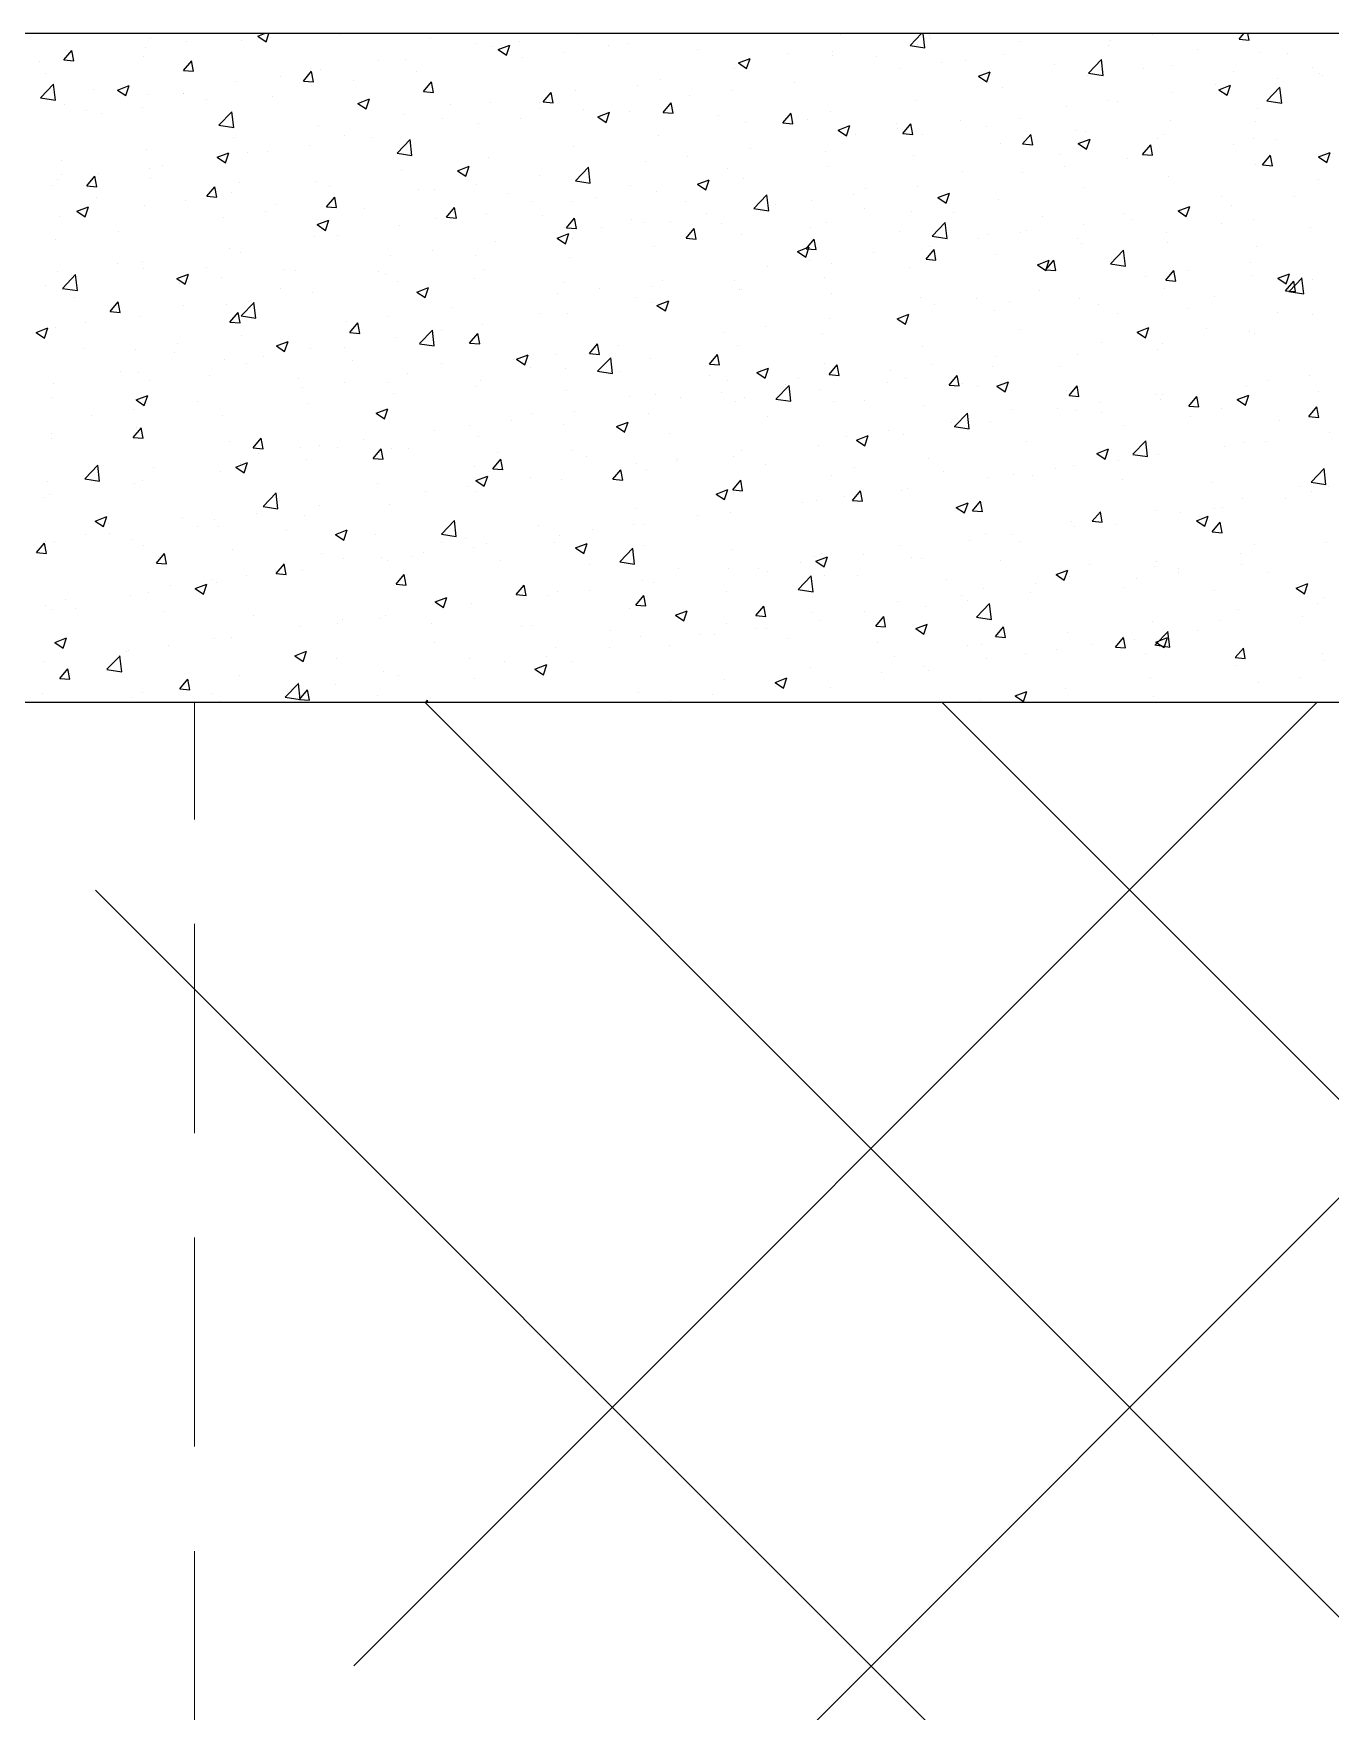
# Model space of a CAD drawing. Header units: millimetres. Extents: x 331487 to 517269, y 198509 to 399936.
# Drawn here: x 403104 to 403880, y 398933 to 399936 of the extents above; entities that cross this region are included whole.
import ezdxf

# ---------------------------------------------------------------- set-up
doc = ezdxf.new("R2010")
doc.units = ezdxf.units.MM
doc.header["$MEASUREMENT"] = 0
doc.linetypes.add('DASHED', pattern=[0.75, 0.5, -0.25])
doc.linetypes.add('DASHED2', pattern=[0.375, 0.25, -0.125])
doc.layers.add('9th_Sunk', color=251, linetype='DASHED', lineweight=5)
doc.layers.add('BEAM', color=1, linetype='Continuous', lineweight=5)
doc.layers.add('COLUMN', color=6, linetype='Continuous')

msp = doc.modelspace()

# ---------------------------------------------------------------- linework, layer by layer
at = {"layer": '9th_Sunk', "linetype": 'Continuous'}
for p, q in [((402831.6, 398186.9), (404181.2, 399536.5)), ((403295.6, 398960.3), (403871.8, 399536.5)), ((405151.8, 397722.9), (403338.2, 399536.5)), ((404687.8, 398496.3), (403647.6, 399536.5)), ((405615.8, 396949.5), (403141, 399424.3))]:
    msp.add_line(p, q, dxfattribs=at)
at = {"layer": 'BEAM', "linetype": 'DASHED2', "ltscale": 500}
msp.add_line((403200.1, 395154), (403200.1, 399536.5), dxfattribs=at)
at = {"layer": 'COLUMN'}
for p, q in [((420345.7, 399936.5), (392220.1, 399936.5)), ((420350.1, 399536.5), (392620.1, 399536.5))]:
    msp.add_line(p, q, dxfattribs=at)
at = {"layer": 'COLUMN', "color": 2, "linetype": 'Continuous'}
for p, q in [((403173.8, 399933.6), (403173.8, 399933.6)), ((403195.6, 399931.6), (403195.6, 399931.6)), ((403228, 399932.5), (403228, 399932.5)), ((403238.1, 399935), (403242.1, 399936.5)), ((403238.1, 399935), (403243.1, 399931.6)), ((403243.1, 399931.6), (403244.7, 399936.5)), ((403287.7, 399936.1), (403287.7, 399936.1)), ((403341.1, 399933.8), (403341.1, 399933.8)), ((403394.5, 399931.6), (403394.5, 399931.6)), ((403429.6, 399935.8), (403429.6, 399935.8)), ((403586.9, 399936), (403586.9, 399936)), ((403628.4, 399929.3), (403635.2, 399936.5)), ((403637.2, 399927.9), (403636.2, 399936.5)), ((403640, 399935.6), (403640, 399935.6)), ((403640.3, 399933.7), (403640.3, 399933.7)), ((403693.7, 399931.5), (403693.7, 399931.5)), ((403748.3, 399932.4), (403748.3, 399932.4)), ((403773.3, 399935.7), (403773.3, 399935.7)), ((403825.3, 399933.1), (403828.1, 399936.5)), ((403825.3, 399933.1), (403831.3, 399932.6)), ((403831.3, 399932.6), (403830.5, 399936.5)), ((403121.9, 399920.7), (403126.7, 399926.4)), ((403123.3, 399927.2), (403123.3, 399927.2)), ((403127.9, 399920.1), (403126.7, 399926.4)), ((403169.7, 399922.5), (403169.7, 399922.5)), ((403170.6, 399928.3), (403170.6, 399928.3)), ((403326.4, 399921.2), (403326.4, 399921.2)), ((403368.6, 399930.5), (403368.6, 399930.5)), ((403378.3, 399928.7), (403378.3, 399928.7)), ((403381.9, 399927), (403388.9, 399929.6)), ((403381.9, 399927), (403386.8, 399923.6)), ((403386.8, 399923.6), (403388.9, 399929.6)), ((403396.4, 399922), (403396.4, 399922)), ((403421.4, 399925.3), (403421.4, 399925.3)), ((403447.9, 399929.3), (403447.9, 399929.3)), ((403459.3, 399930.3), (403459.3, 399930.3)), ((403501.3, 399927.1), (403501.3, 399927.1)), ((403525.6, 399919), (403532.6, 399921.6)), ((403530.5, 399915.6), (403532.6, 399921.6)), ((403554.7, 399924.8), (403554.7, 399924.8)), ((403581.7, 399925.6), (403581.7, 399925.6)), ((403582.2, 399923.4), (403582.2, 399923.4)), ((403608, 399922.5), (403608, 399922.5)), ((403628.3, 399929.3), (403637.2, 399927.9)), ((403632.7, 399929.8), (403632.7, 399929.8)), ((403685.1, 399924), (403685.1, 399924)), ((403735.1, 399912.8), (403742.9, 399920.9)), ((403743.9, 399911.4), (403742.8, 399920.9)), ((403747.1, 399929.2), (403747.1, 399929.2)), ((403800.5, 399927), (403800.5, 399927)), ((403837.2, 399925), (403837.2, 399925)), ((403853.9, 399924.7), (403853.9, 399924.7)), ((403107.4, 399919.9), (403107.4, 399919.9)), ((403111.3, 399912.4), (403111.3, 399912.4)), ((403121.9, 399920.7), (403127.9, 399920.1)), ((403193.6, 399914.4), (403198.5, 399920.1)), ((403193.6, 399914.4), (403199.6, 399913.9)), ((403199.6, 399913.9), (403198.4, 399920.1)), ((403265.4, 399908.1), (403270.2, 399913.9)), ((403271.3, 399907.6), (403270.2, 399913.8)), ((403275.8, 399914.8), (403275.8, 399914.8)), ((403310.2, 399920.5), (403310.2, 399920.5)), ((403333.2, 399913.7), (403333.2, 399913.7)), ((403523.4, 399915.6), (403523.4, 399915.6)), ((403525.6, 399919), (403530.5, 399915.6)), ((403530.9, 399916.4), (403530.9, 399916.4)), ((403622.2, 399915.8), (403622.2, 399915.8)), ((403647.2, 399919.1), (403647.2, 399919.1)), ((403661.4, 399920.3), (403661.4, 399920.3)), ((403669.3, 399910.9), (403676.3, 399913.6)), ((403669.3, 399910.9), (403674.3, 399907.6)), ((403674.3, 399907.6), (403676.3, 399913.6)), ((403714.8, 399918), (403714.8, 399918)), ((403734.8, 399911.1), (403734.8, 399911.1)), ((403735.1, 399912.8), (403743.9, 399911.4)), ((403768.2, 399915.8), (403768.2, 399915.8)), ((403785.3, 399917.5), (403785.3, 399917.5)), ((403821.6, 399913.5), (403821.6, 399913.5)), ((403869.2, 399916), (403869.2, 399916)), ((403873.1, 399912.8), (403873.1, 399912.8)), ((403874.9, 399911.3), (403874.9, 399911.3)), ((403108, 399898.1), (403115.8, 399906.3)), ((403116.9, 399896.7), (403115.8, 399906.2)), ((403140, 399903.2), (403140, 399903.2)), ((403154.1, 399902.7), (403161.1, 399905.4)), ((403154.1, 399902.7), (403159.1, 399899.4)), ((403159.1, 399899.4), (403161.1, 399905.4)), ((403193.4, 399900.9), (403193.4, 399900.9)), ((403224.5, 399907.8), (403224.5, 399907.8)), ((403251.9, 399910.5), (403251.9, 399910.5)), ((403265.4, 399908.1), (403271.3, 399907.6)), ((403270.3, 399905.4), (403270.3, 399905.4)), ((403295.4, 399908.7), (403295.4, 399908.7)), ((403337.1, 399901.8), (403341.9, 399907.6)), ((403337.1, 399901.8), (403343.1, 399901.3)), ((403343.1, 399901.3), (403341.9, 399907.6)), ((403408.8, 399895.6), (403413.6, 399901.3)), ((403414.8, 399895), (403413.6, 399901.3)), ((403428.4, 399902.5), (403428.4, 399902.5)), ((403465.1, 399905.5), (403465.1, 399905.5)), ((403478.9, 399908.9), (403478.9, 399908.9)), ((403521.2, 399902.5), (403521.2, 399902.5)), ((403559, 399907.4), (403559, 399907.4)), ((403683.4, 399904), (403683.4, 399904)), ((403784.9, 399901.2), (403784.9, 399901.2)), ((403810.9, 399905.9), (403810.9, 399905.9)), ((403813, 399902.9), (403820, 399905.6)), ((403813, 399902.9), (403818, 399899.6)), ((403818, 399899.6), (403820, 399905.6)), ((403841.8, 399896.2), (403849.6, 399904.4)), ((403848, 399909.5), (403848, 399909.5)), ((403850.7, 399894.8), (403849.6, 399904.3)), ((403108, 399898.1), (403116.9, 399896.7)), ((403122.1, 399893.9), (403122.1, 399893.9)), ((403169.3, 399892.1), (403169.3, 399892.1)), ((403172.6, 399900.3), (403172.6, 399900.3)), ((403193.6, 399900.5), (403193.6, 399900.5)), ((403207.2, 399897.1), (403207.2, 399897.1)), ((403246.8, 399898.7), (403246.8, 399898.7)), ((403297.8, 399894.7), (403304.8, 399897.4)), ((403297.8, 399894.7), (403302.8, 399891.4)), ((403300.1, 399896.4), (403300.1, 399896.4)), ((403302.8, 399891.4), (403304.8, 399897.4)), ((403353.5, 399894.2), (403353.5, 399894.2)), ((403377.1, 399895.5), (403377.1, 399895.5)), ((403406.8, 399895.5), (403406.8, 399895.5)), ((403406.9, 399891.9), (403406.9, 399891.9)), ((403408.8, 399895.6), (403414.8, 399895)), ((403433, 399890.8), (403433, 399890.8)), ((403480.5, 399889.3), (403485.4, 399895)), ((403486.5, 399888.8), (403485.4, 399895)), ((403496.1, 399899.2), (403496.1, 399899.2)), ((403631.5, 399896.5), (403631.5, 399896.5)), ((403722, 399892.9), (403722, 399892.9)), ((403747, 399896.2), (403747, 399896.2)), ((403752.5, 399895.9), (403752.5, 399895.9)), ((403836, 399891.7), (403836, 399891.7)), ((403841.8, 399896.2), (403850.7, 399894.8)), ((403135.3, 399890.5), (403135.3, 399890.5)), ((403144.3, 399888.8), (403144.3, 399888.8)), ((403214.7, 399881.6), (403222.5, 399889.7)), ((403214.7, 399881.6), (403223.6, 399880.2)), ((403223.6, 399880.2), (403222.5, 399889.7)), ((403274.6, 399881.6), (403274.6, 399881.6)), ((403325.1, 399888), (403325.1, 399888)), ((403348.4, 399885.5), (403348.4, 399885.5)), ((403370.1, 399882.6), (403370.1, 399882.6)), ((403395.1, 399885.9), (403395.1, 399885.9)), ((403441.6, 399886.7), (403448.6, 399889.4)), ((403441.6, 399886.7), (403446.5, 399883.3)), ((403446.5, 399883.3), (403448.5, 399889.4)), ((403460.3, 399889.7), (403460.3, 399889.7)), ((403480.5, 399889.3), (403486.5, 399888.8)), ((403513.7, 399887.4), (403513.7, 399887.4)), ((403529.7, 399883.1), (403529.7, 399883.1)), ((403552.3, 399883), (403557.1, 399888.8)), ((403552.3, 399883), (403558.2, 399882.5)), ((403558.2, 399882.5), (403557.1, 399888.7)), ((403567.1, 399885.1), (403567.1, 399885.1)), ((403581, 399890.1), (403581, 399890.1)), ((403585.3, 399878.7), (403592.3, 399881.4)), ((403590.2, 399875.3), (403592.3, 399881.4)), ((403620.4, 399882.9), (403620.4, 399882.9)), ((403624, 399876.7), (403628.8, 399882.5)), ((403630, 399876.2), (403628.8, 399882.5)), ((403658.8, 399884.6), (403658.8, 399884.6)), ((403694.2, 399885.9), (403694.2, 399885.9)), ((403784.1, 399884.2), (403784.1, 399884.2)), ((403834.8, 399884), (403834.8, 399884)), ((403223.3, 399874.5), (403223.3, 399874.5)), ((403290.1, 399875.5), (403290.1, 399875.5)), ((403306.9, 399874.3), (403306.9, 399874.3)), ((403321.4, 399865), (403329.2, 399873.2)), ((403330.3, 399863.6), (403329.2, 399873.1)), ((403477.7, 399875.6), (403477.7, 399875.6)), ((403585.3, 399878.7), (403590.2, 399875.3)), ((403595.9, 399876.3), (403595.9, 399876.3)), ((403620.9, 399879.6), (403620.9, 399879.6)), ((403624, 399876.7), (403630, 399876.2)), ((403635.9, 399875.9), (403635.9, 399875.9)), ((403673.8, 399880.6), (403673.8, 399880.6)), ((403682.2, 399870.8), (403682.2, 399870.8)), ((403695.7, 399870.5), (403700.5, 399876.2)), ((403701.7, 399869.9), (403700.5, 399876.2)), ((403727.2, 399878.4), (403727.2, 399878.4)), ((403729, 399870.7), (403736, 399873.4)), ((403729, 399870.7), (403734, 399867.3)), ((403733.6, 399877.8), (403733.6, 399877.8)), ((403733.9, 399867.3), (403736, 399873.4)), ((403776.5, 399874), (403776.5, 399874)), ((403780.6, 399876.1), (403780.6, 399876.1)), ((403834, 399873.9), (403834, 399873.9)), ((403846.7, 399873.4), (403846.7, 399873.4)), ((403171.3, 399867), (403171.3, 399867)), ((403213.8, 399862.5), (403220.8, 399865.1)), ((403213.8, 399862.5), (403218.8, 399859.1)), ((403218.8, 399859.1), (403220.8, 399865.1)), ((403231.8, 399865.5), (403231.8, 399865.5)), ((403244, 399866), (403244, 399866)), ((403269, 399869.3), (403269, 399869.3)), ((403321.4, 399865), (403330.3, 399863.6)), ((403375.9, 399862.2), (403375.9, 399862.2)), ((403427.2, 399869.2), (403427.2, 399869.2)), ((403494.9, 399863), (403494.9, 399863)), ((403532.7, 399868), (403532.7, 399868)), ((403577.6, 399865.9), (403577.6, 399865.9)), ((403630.3, 399863.3), (403630.3, 399863.3)), ((403695.7, 399870.5), (403701.7, 399869.9)), ((403718.2, 399864), (403718.2, 399864)), ((403758.6, 399861.8), (403758.6, 399861.8)), ((403767.4, 399864.2), (403772.3, 399869.9)), ((403767.4, 399864.2), (403773.4, 399863.7)), ((403773.4, 399863.7), (403772.3, 399869.9)), ((403821.7, 399870.1), (403821.7, 399870.1)), ((403839.2, 399857.9), (403844, 399863.7)), ((403845.1, 399857.4), (403844, 399863.6)), ((403872.7, 399862.7), (403879.7, 399865.4)), ((403872.7, 399862.7), (403877.7, 399859.3)), ((403877.7, 399859.3), (403879.7, 399865.4)), ((403120.5, 399852.1), (403120.5, 399852.1)), ((403120.8, 399860.6), (403120.8, 399860.6)), ((403135.8, 399845.4), (403140.6, 399851.2)), ((403141.8, 399844.9), (403140.6, 399851.2)), ((403143, 399852.7), (403143, 399852.7)), ((403173.5, 399855.5), (403173.5, 399855.5)), ((403180.9, 399857.7), (403180.9, 399857.7)), ((403323.9, 399854.7), (403323.9, 399854.7)), ((403357.5, 399854.4), (403364.5, 399857.1)), ((403357.5, 399854.4), (403362.5, 399851.1)), ((403362.5, 399851.1), (403364.5, 399857.1)), ((403406.7, 399851.4), (403406.7, 399851.4)), ((403428.2, 399848.5), (403436, 399856.6)), ((403437, 399847.1), (403435.9, 399856.6)), ((403469.8, 399859.7), (403469.8, 399859.7)), ((403519.3, 399855.9), (403519.3, 399855.9)), ((403579.8, 399856.9), (403579.8, 399856.9)), ((403659.9, 399854), (403659.9, 399854)), ((403695.6, 399853.5), (403695.6, 399853.5)), ((403720.7, 399856.8), (403720.7, 399856.8)), ((403782.9, 399850.9), (403782.9, 399850.9)), ((403834.8, 399858.4), (403834.8, 399858.4)), ((403839.2, 399857.9), (403845.1, 399857.4)), ((403115.2, 399845.5), (403115.2, 399845.5)), ((403118, 399849.4), (403118, 399849.4)), ((403135.8, 399845.4), (403141.8, 399844.9)), ((403173.9, 399849.8), (403173.9, 399849.8)), ((403207.5, 399839.2), (403212.3, 399844.9)), ((403213.5, 399838.6), (403212.3, 399844.9)), ((403222.1, 399841.2), (403222.1, 399841.2)), ((403227.3, 399847.6), (403227.3, 399847.6)), ((403273.4, 399848.3), (403273.4, 399848.3)), ((403280.7, 399845.3), (403280.7, 399845.3)), ((403334.1, 399843.1), (403334.1, 399843.1)), ((403343.8, 399843.1), (403343.8, 399843.1)), ((403368.8, 399846.4), (403368.8, 399846.4)), ((403387.4, 399840.8), (403387.4, 399840.8)), ((403428.1, 399848.5), (403437, 399847.1)), ((403460.9, 399845.9), (403460.9, 399845.9)), ((403476.5, 399842.3), (403476.5, 399842.3)), ((403501.2, 399846.4), (403508.2, 399849.1)), ((403501.2, 399846.4), (403506.2, 399843.1)), ((403506.2, 399843.1), (403508.2, 399849.1)), ((403528.4, 399849.8), (403528.4, 399849.8)), ((403601.5, 399843.9), (403601.5, 399843.9)), ((403632.5, 399845.2), (403632.5, 399845.2)), ((403645, 399838.4), (403652, 399841.1)), ((403649.9, 399835.1), (403652, 399841.1)), ((403732.4, 399844.5), (403732.4, 399844.5)), ((403873, 399849), (403873, 399849)), ((403129.8, 399830.2), (403136.8, 399832.9)), ((403134.8, 399826.8), (403136.8, 399832.9)), ((403141.6, 399838.7), (403141.6, 399838.7)), ((403170.1, 399833.7), (403170.1, 399833.7)), ((403195, 399836.4), (403195, 399836.4)), ((403207.5, 399839.2), (403213.5, 399838.6)), ((403248.4, 399834.1), (403248.4, 399834.1)), ((403279.2, 399832.9), (403284.1, 399838.6)), ((403279.2, 399832.9), (403285.2, 399832.4)), ((403280.6, 399834.8), (403280.6, 399834.8)), ((403285.2, 399832.4), (403284.1, 399838.6)), ((403301.8, 399831.9), (403301.8, 399831.9)), ((403351, 399826.6), (403355.8, 399832.4)), ((403356.9, 399826.1), (403355.8, 399832.4)), ((403402.6, 399835.9), (403402.6, 399835.9)), ((403426, 399835.9), (403426, 399835.9)), ((403440.8, 399838.6), (403440.8, 399838.6)), ((403494.2, 399836.3), (403494.2, 399836.3)), ((403534.9, 399831.9), (403542.7, 399840.1)), ((403534.9, 399831.9), (403543.8, 399830.5)), ((403543.8, 399830.5), (403542.7, 399840)), ((403543.2, 399833.9), (403543.2, 399833.9)), ((403547.6, 399834), (403547.6, 399834)), ((403569.6, 399836.9), (403569.6, 399836.9)), ((403594.6, 399840.2), (403594.6, 399840.2)), ((403601, 399831.8), (403601, 399831.8)), ((403645, 399838.4), (403649.9, 399835.1)), ((403681, 399837.5), (403681, 399837.5)), ((403788.7, 399830.4), (403795.7, 399833.1)), ((403793.6, 399827.1), (403795.7, 399833.1)), ((403795.4, 399830.6), (403795.4, 399830.6)), ((403814.7, 399839), (403814.7, 399839)), ((403820.4, 399833.9), (403820.4, 399833.9)), ((403858.3, 399838.9), (403858.3, 399838.9)), ((403119.6, 399827.3), (403119.6, 399827.3)), ((403129.8, 399830.2), (403134.8, 399826.8)), ((403217.7, 399826.5), (403217.7, 399826.5)), ((403242.7, 399829.8), (403242.7, 399829.8)), ((403273.5, 399822.2), (403280.5, 399824.9)), ((403273.5, 399822.2), (403278.5, 399818.8)), ((403278.5, 399818.8), (403280.5, 399824.9)), ((403322.7, 399821.4), (403322.7, 399821.4)), ((403344.3, 399825.9), (403344.3, 399825.9)), ((403351, 399826.6), (403356.9, 399826.1)), ((403355.1, 399829.6), (403355.1, 399829.6)), ((403374.6, 399828.9), (403374.6, 399828.9)), ((403408.5, 399827.4), (403408.5, 399827.4)), ((403422.7, 399820.3), (403427.5, 399826.1)), ((403428.7, 399819.8), (403427.5, 399826.1)), ((403461.9, 399825.1), (403461.9, 399825.1)), ((403468.6, 399823.6), (403468.6, 399823.6)), ((403484.9, 399823.9), (403484.9, 399823.9)), ((403506.4, 399828.6), (403506.4, 399828.6)), ((403515.3, 399822.9), (403515.3, 399822.9)), ((403568.7, 399820.6), (403568.7, 399820.6)), ((403578.6, 399823.6), (403578.6, 399823.6)), ((403629.1, 399830), (403629.1, 399830)), ((403641.6, 399815.4), (403649.4, 399823.5)), ((403650.5, 399814), (403649.4, 399823.5)), ((403654.3, 399829.5), (403654.3, 399829.5)), ((403707.7, 399827.3), (403707.7, 399827.3)), ((403732.2, 399822.3), (403732.2, 399822.3)), ((403756.4, 399829), (403756.4, 399829)), ((403761.1, 399825), (403761.1, 399825)), ((403788.7, 399830.4), (403793.6, 399827.1)), ((403814.5, 399822.8), (403814.5, 399822.8)), ((403833.6, 399825.1), (403833.6, 399825.1)), ((403867.9, 399820.5), (403867.9, 399820.5)), ((403116.7, 399813.2), (403116.7, 399813.2)), ((403154.6, 399818.2), (403154.6, 399818.2)), ((403272.2, 399815), (403272.2, 399815)), ((403286, 399815.9), (403286, 399815.9)), ((403380.4, 399812), (403380.4, 399812)), ((403417.2, 399814.2), (403424.2, 399816.9)), ((403417.2, 399814.2), (403422.2, 399810.8)), ((403422.2, 399810.8), (403424.2, 399816.9)), ((403422.7, 399820.3), (403428.7, 399819.8)), ((403426.6, 399813.9), (403426.6, 399813.9)), ((403443.5, 399820.3), (403443.5, 399820.3)), ((403494.4, 399814.1), (403499.2, 399819.8)), ((403494.4, 399814.1), (403500.4, 399813.5)), ((403500.4, 399813.5), (403499.2, 399819.8)), ((403527.2, 399816.5), (403527.2, 399816.5)), ((403566.1, 399807.8), (403571, 399813.5)), ((403572.1, 399807.3), (403571, 399813.5)), ((403622, 399818.4), (403622, 399818.4)), ((403641.6, 399815.3), (403650.5, 399814)), ((403669.3, 399814), (403669.3, 399814)), ((403675.4, 399816.1), (403675.4, 399816.1)), ((403694.4, 399817.3), (403694.4, 399817.3)), ((403698.1, 399819), (403698.1, 399819)), ((403728.8, 399813.8), (403728.8, 399813.8)), ((403731.1, 399811.2), (403731.1, 399811.2)), ((403781.7, 399817.6), (403781.7, 399817.6)), ((403782.2, 399811.6), (403782.2, 399811.6)), ((403220.9, 399807.9), (403220.9, 399807.9)), ((403227.7, 399805.8), (403227.7, 399805.8)), ((403317.5, 399803.7), (403317.5, 399803.7)), ((403342.5, 399807), (403342.5, 399807)), ((403368.3, 399803.9), (403368.3, 399803.9)), ((403424.8, 399802.6), (403424.8, 399802.6)), ((403475.3, 399809), (403475.3, 399809)), ((403560.9, 399806.2), (403567.9, 399808.9)), ((403560.9, 399806.2), (403565.9, 399802.8)), ((403565.9, 399802.8), (403567.9, 399808.9)), ((403566.1, 399807.8), (403572.1, 399807.3)), ((403568.3, 399800.7), (403568.3, 399800.7)), ((403606.2, 399805.7), (403606.2, 399805.7)), ((403637.9, 399801.5), (403642.7, 399807.3)), ((403637.9, 399801.5), (403643.8, 399801)), ((403639.7, 399809), (403639.7, 399809)), ((403643.8, 399801), (403642.7, 399807.3)), ((403679.8, 399804.2), (403679.8, 399804.2)), ((403704.6, 399798.2), (403711.6, 399800.9)), ((403709.6, 399795.2), (403714.4, 399801)), ((403709.6, 399794.8), (403711.6, 399800.9)), ((403715.6, 399794.7), (403714.4, 399801)), ((403748.3, 399798.8), (403756.1, 399806.9)), ((403757.2, 399797.4), (403756.1, 399806.9)), ((403835.6, 399809.3), (403835.6, 399809.3)), ((403118.4, 399794), (403118.4, 399794)), ((403121.3, 399784.2), (403129, 399792.3)), ((403130.1, 399782.8), (403129, 399792.3)), ((403154, 399799), (403154, 399799)), ((403168.9, 399800.4), (403168.9, 399800.4)), ((403169.4, 399795.8), (403169.4, 399795.8)), ((403189.5, 399789.9), (403196.5, 399792.6)), ((403194.5, 399786.6), (403196.5, 399792.6)), ((403207.4, 399796.7), (403207.4, 399796.7)), ((403254.3, 399795.4), (403254.3, 399795.4)), ((403260.8, 399794.5), (403260.8, 399794.5)), ((403310, 399793.9), (403310, 399793.9)), ((403314.2, 399792.2), (403314.2, 399792.2)), ((403373.4, 399795.6), (403373.4, 399795.6)), ((403543.3, 399797.4), (403543.3, 399797.4)), ((403581.4, 399798.9), (403581.4, 399798.9)), ((403627.9, 399796.7), (403627.9, 399796.7)), ((403704.6, 399798.2), (403709.6, 399794.8)), ((403709.6, 399795.2), (403715.6, 399794.7)), ((403748.3, 399798.8), (403757.2, 399797.4)), ((403769.1, 399791.2), (403769.1, 399791.2)), ((403781.3, 399789), (403786.1, 399794.7)), ((403787.3, 399788.4), (403786.1, 399794.7)), ((403794.1, 399794.5), (403794.1, 399794.5)), ((403832, 399799.5), (403832, 399799.5)), ((403832.4, 399791.8), (403832.4, 399791.8)), ((403848.4, 399790.2), (403855.4, 399792.8)), ((403853.3, 399786.8), (403855.4, 399792.8)), ((403111, 399785.8), (403111, 399785.8)), ((403121.2, 399784.1), (403130.1, 399782.8)), ((403189.5, 399789.9), (403194.5, 399786.6)), ((403191.4, 399787.1), (403191.4, 399787.1)), ((403216.4, 399790.4), (403216.4, 399790.4)), ((403251.6, 399783.9), (403251.6, 399783.9)), ((403271, 399781.7), (403271, 399781.7)), ((403321.5, 399788.1), (403321.5, 399788.1)), ((403333.2, 399781.9), (403340.2, 399784.6)), ((403333.2, 399781.9), (403338.2, 399778.6)), ((403338.2, 399778.6), (403340.2, 399784.6)), ((403367.5, 399790), (403367.5, 399790)), ((403417.2, 399780.8), (403417.2, 399780.8)), ((403420.9, 399787.7), (403420.9, 399787.7)), ((403442.3, 399784.1), (403442.3, 399784.1)), ((403474.3, 399785.5), (403474.3, 399785.5)), ((403480.1, 399789.1), (403480.1, 399789.1)), ((403523.1, 399788.9), (403523.1, 399788.9)), ((403526, 399783.2), (403526, 399783.2)), ((403527.7, 399783.2), (403527.7, 399783.2)), ((403577.4, 399790.3), (403577.4, 399790.3)), ((403581.1, 399781), (403581.1, 399781)), ((403705.9, 399782.9), (403705.9, 399782.9)), ((403780.4, 399784.3), (403780.4, 399784.3)), ((403781.3, 399789), (403787.3, 399788.4)), ((403848.4, 399790.2), (403853.3, 399786.8)), ((403853, 399782.7), (403857.9, 399788.4)), ((403853, 399782.7), (403859, 399782.2)), ((403855, 399782.2), (403863.9, 399780.9)), ((403855.1, 399782.3), (403862.9, 399790.4)), ((403859, 399782.2), (403857.9, 399788.4)), ((403863.9, 399780.9), (403862.8, 399790.4)), ((403868.9, 399789.3), (403868.9, 399789.3)), ((403128.2, 399778.8), (403128.2, 399778.8)), ((403149.7, 399770.2), (403154.5, 399776)), ((403155.6, 399769.7), (403154.5, 399776)), ((403193.3, 399773.9), (403193.3, 399773.9)), ((403219.6, 399774.6), (403219.6, 399774.6)), ((403228, 399767.6), (403235.8, 399775.7)), ((403236.8, 399766.2), (403235.7, 399775.7)), ((403354.1, 399772.5), (403354.1, 399772.5)), ((403464.8, 399778.9), (403464.8, 399778.9)), ((403474.1, 399775.7), (403474.1, 399775.7)), ((403476.9, 399773.9), (403483.9, 399776.6)), ((403476.9, 399773.9), (403481.9, 399770.6)), ((403481.9, 399770.6), (403483.9, 399776.6)), ((403634.4, 399778.7), (403634.4, 399778.7)), ((403643, 399774.6), (403643, 399774.6)), ((403668.1, 399777.9), (403668.1, 399777.9)), ((403678.6, 399770.9), (403678.6, 399770.9)), ((403687.8, 399776.4), (403687.8, 399776.4)), ((403729.9, 399777.9), (403729.9, 399777.9)), ((403741.2, 399774.2), (403741.2, 399774.2)), ((403794.6, 399771.9), (403794.6, 399771.9)), ((403810.6, 399779.3), (403810.6, 399779.3)), ((403105.5, 399757.7), (403112.5, 399760.4)), ((403110.4, 399754.3), (403112.5, 399760.4)), ((403117.2, 399760.7), (403117.2, 399760.7)), ((403135, 399763.9), (403135, 399763.9)), ((403149.7, 399770.2), (403155.6, 399769.7)), ((403167.7, 399767.1), (403167.7, 399767.1)), ((403221.4, 399763.9), (403226.2, 399769.7)), ((403221.4, 399763.9), (403227.4, 399763.4)), ((403227.4, 399763.4), (403226.2, 399769.7)), ((403228, 399767.6), (403236.8, 399766.2)), ((403291.2, 399764.2), (403291.2, 399764.2)), ((403293.1, 399757.7), (403297.9, 399763.4)), ((403299.1, 399757.1), (403297.9, 399763.4)), ((403316.2, 399767.5), (403316.2, 399767.5)), ((403372.2, 399762.3), (403372.2, 399762.3)), ((403406.5, 399768.9), (403406.5, 399768.9)), ((403423.6, 399769.3), (403423.6, 399769.3)), ((403542, 399761.3), (403542, 399761.3)), ((403579.9, 399766.3), (403579.9, 399766.3)), ((403620.6, 399765.9), (403627.6, 399768.6)), ((403620.6, 399765.9), (403625.6, 399762.6)), ((403625.6, 399762.6), (403627.6, 399768.6)), ((403626.6, 399763.4), (403626.6, 399763.4)), ((403752.2, 399769.3), (403752.2, 399769.3)), ((403764.3, 399757.9), (403771.3, 399760.6)), ((403769.3, 399754.5), (403771.3, 399760.6)), ((403848, 399769.7), (403848, 399769.7)), ((403868.9, 399768.3), (403868.9, 399768.3)), ((403105.5, 399757.7), (403110.4, 399754.3)), ((403190.1, 399750.9), (403190.1, 399750.9)), ((403228, 399755.9), (403228, 399755.9)), ((403249.2, 399749.7), (403256.2, 399752.4)), ((403254.1, 399746.3), (403256.2, 399752.4)), ((403293.1, 399757.7), (403299.1, 399757.1)), ((403320.3, 399754.8), (403320.3, 399754.8)), ((403334.7, 399751.1), (403342.5, 399759.2)), ((403334.7, 399751), (403343.6, 399749.7)), ((403343.6, 399749.7), (403342.5, 399759.2)), ((403348.1, 399758.9), (403348.1, 399758.9)), ((403364.8, 399751.4), (403369.7, 399757.1)), ((403364.8, 399751.4), (403370.8, 399750.9)), ((403370.8, 399750.9), (403369.7, 399757.1)), ((403436.6, 399745.1), (403441.4, 399750.9)), ((403442.5, 399744.6), (403441.4, 399750.9)), ((403517, 399758), (403517, 399758)), ((403576.1, 399757), (403576.1, 399757)), ((403693.9, 399759.3), (403693.9, 399759.3)), ((403742.8, 399751.7), (403742.8, 399751.7)), ((403764.3, 399757.9), (403769.3, 399754.6)), ((403767.8, 399755), (403767.8, 399755)), ((403779.2, 399751), (403779.2, 399751)), ((403805.7, 399760), (403805.7, 399760)), ((403831.2, 399758.5), (403831.2, 399758.5)), ((403834.5, 399757.4), (403834.5, 399757.4)), ((403134.5, 399747.9), (403134.5, 399747.9)), ((403165.1, 399747.6), (403165.1, 399747.6)), ((403187.9, 399745.6), (403187.9, 399745.6)), ((403218.4, 399741.4), (403218.4, 399741.4)), ((403241.3, 399743.4), (403241.3, 399743.4)), ((403249.2, 399749.7), (403254.1, 399746.3)), ((403269.8, 399748.4), (403269.8, 399748.4)), ((403289.8, 399748.9), (403289.8, 399748.9)), ((403294.7, 399741.1), (403294.7, 399741.1)), ((403390.9, 399741.4), (403390.9, 399741.4)), ((403392.9, 399741.7), (403399.9, 399744.4)), ((403392.9, 399741.7), (403397.9, 399738.3)), ((403397.9, 399738.3), (403399.9, 399744.4)), ((403415.9, 399744.7), (403415.9, 399744.7)), ((403436.6, 399745.1), (403442.5, 399744.6)), ((403441.4, 399734.5), (403449.2, 399742.6)), ((403450.3, 399733.1), (403449.2, 399742.6)), ((403453.8, 399749.7), (403453.8, 399749.7)), ((403472.9, 399742.4), (403472.9, 399742.4)), ((403508.3, 399738.8), (403513.1, 399744.6)), ((403514.3, 399738.3), (403513.1, 399744.6)), ((403524.8, 399749.9), (403524.8, 399749.9)), ((403635.6, 399749.3), (403635.6, 399749.3)), ((403679.6, 399743.4), (403679.6, 399743.4)), ((403728.7, 399744.6), (403728.7, 399744.6)), ((403776.2, 399747.3), (403776.2, 399747.3)), ((403155.6, 399734.5), (403155.6, 399734.5)), ((403166.5, 399733.9), (403166.5, 399733.9)), ((403209, 399732.2), (403209, 399732.2)), ((403231.5, 399738.9), (403231.5, 399738.9)), ((403327.8, 399733.1), (403327.8, 399733.1)), ((403348.1, 399738.9), (403348.1, 399738.9)), ((403401.4, 399736.6), (403401.4, 399736.6)), ((403422.3, 399736), (403422.3, 399736)), ((403441.4, 399734.5), (403450.3, 399733.1)), ((403454.8, 399734.4), (403454.8, 399734.4)), ((403508.2, 399732.1), (403508.2, 399732.1)), ((403508.3, 399738.8), (403514.3, 399738.3)), ((403536.6, 399733.7), (403543.6, 399736.3)), ((403536.6, 399733.7), (403541.6, 399730.3)), ((403541.6, 399730.3), (403543.6, 399736.3)), ((403577.3, 399739.3), (403577.3, 399739.3)), ((403580, 399732.6), (403584.8, 399738.3)), ((403580, 399732.6), (403586, 399732)), ((403586, 399732), (403584.8, 399738.3)), ((403616.7, 399735.2), (403616.7, 399735.2)), ((403641.8, 399738.4), (403641.8, 399738.4)), ((403651.7, 399726.3), (403656.6, 399732)), ((403657.7, 399725.8), (403656.6, 399732)), ((403677.4, 399737.6), (403677.4, 399737.6)), ((403717.9, 399737.3), (403717.9, 399737.3)), ((403867.6, 399732.2), (403867.6, 399732.2)), ((403116, 399727.5), (403116, 399727.5)), ((403173.2, 399728.9), (403173.2, 399728.9)), ((403262.4, 399730), (403262.4, 399730)), ((403264.8, 399724.8), (403264.8, 399724.8)), ((403289.9, 399728.1), (403289.9, 399728.1)), ((403315.8, 399727.7), (403315.8, 399727.7)), ((403319.1, 399721.5), (403319.1, 399721.5)), ((403369.2, 399725.4), (403369.2, 399725.4)), ((403371, 399729), (403371, 399729)), ((403422.5, 399723.2), (403422.5, 399723.2)), ((403475.9, 399720.9), (403475.9, 399720.9)), ((403515.7, 399721.9), (403515.7, 399721.9)), ((403519, 399729.3), (403519, 399729.3)), ((403548.2, 399718), (403555.9, 399726.1)), ((403553.6, 399726.8), (403553.6, 399726.8)), ((403557, 399716.6), (403555.9, 399726.1)), ((403561.6, 399729.9), (403561.6, 399729.9)), ((403574.9, 399723.7), (403574.9, 399723.7)), ((403615, 399727.6), (403615, 399727.6)), ((403625.4, 399730.1), (403625.4, 399730.1)), ((403651.7, 399726.3), (403657.7, 399725.8)), ((403659.6, 399727.3), (403659.6, 399727.3)), ((403668.4, 399725.3), (403668.4, 399725.3)), ((403680.3, 399725.7), (403687.3, 399728.3)), ((403680.3, 399725.7), (403685.3, 399722.3)), ((403685.3, 399722.3), (403687.3, 399728.3)), ((403721.7, 399723.1), (403721.7, 399723.1)), ((403723.5, 399720), (403728.3, 399725.8)), ((403729.4, 399719.5), (403728.3, 399725.8)), ((403775.1, 399720.8), (403775.1, 399720.8)), ((403779.4, 399720.6), (403779.4, 399720.6)), ((403824, 399717.6), (403831, 399720.3)), ((403829, 399714.3), (403831, 399720.3)), ((403829.9, 399725.2), (403829.9, 399725.2)), ((403842.5, 399728.9), (403842.5, 399728.9)), ((403872.7, 399722.4), (403872.7, 399722.4)), ((403114.9, 399718.9), (403114.9, 399718.9)), ((403163.8, 399711.5), (403163.8, 399711.5)), ((403165.2, 399717.4), (403172.2, 399720.1)), ((403165.2, 399717.4), (403170.1, 399714.1)), ((403170.1, 399714.1), (403172.2, 399720.1)), ((403201.7, 399716.5), (403201.7, 399716.5)), ((403268.5, 399715.1), (403268.5, 399715.1)), ((403308.9, 399709.4), (403315.9, 399712.1)), ((403313.8, 399706.1), (403315.9, 399712.1)), ((403427.5, 399710.2), (403427.5, 399710.2)), ((403460.7, 399719.3), (403460.7, 399719.3)), ((403490.7, 399718.6), (403490.7, 399718.6)), ((403523.6, 399716.7), (403523.6, 399716.7)), ((403529.3, 399718.7), (403529.3, 399718.7)), ((403548.1, 399717.9), (403557, 399716.6)), ((403582.7, 399716.4), (403582.7, 399716.4)), ((403601.3, 399717.3), (403601.3, 399717.3)), ((403636.1, 399714.2), (403636.1, 399714.2)), ((403689.4, 399711.9), (403689.4, 399711.9)), ((403716.5, 399712.3), (403716.5, 399712.3)), ((403723.5, 399720), (403729.4, 399719.5)), ((403727.5, 399711.3), (403727.5, 399711.3)), ((403741.5, 399715.6), (403741.5, 399715.6)), ((403778, 399717.7), (403778, 399717.7)), ((403795.2, 399713.7), (403800, 399719.5)), ((403795.2, 399713.7), (403801.2, 399713.2)), ((403801.2, 399713.2), (403800, 399719.5)), ((403814.4, 399712.4), (403814.4, 399712.4)), ((403824, 399717.6), (403829, 399714.3)), ((403828.5, 399718.6), (403828.5, 399718.6)), ((403866.9, 399707.5), (403871.7, 399713.2)), ((403872.9, 399706.9), (403871.7, 399713.2)), ((403138.8, 399708.2), (403138.8, 399708.2)), ((403163.5, 399695), (403168.4, 399700.7)), ((403165.3, 399700.6), (403165.3, 399700.6)), ((403169.5, 399694.5), (403168.3, 399700.7)), ((403217.2, 399708.1), (403217.2, 399708.1)), ((403308.9, 399709.4), (403313.8, 399706.1)), ((403364.6, 399702), (403364.6, 399702)), ((403389.6, 399705.3), (403389.6, 399705.3)), ((403402.3, 399709.2), (403402.3, 399709.2)), ((403421.1, 399702.8), (403421.1, 399702.8)), ((403452.6, 399701.4), (403459.6, 399704.1)), ((403452.6, 399701.4), (403457.6, 399698.1)), ((403457.5, 399698.1), (403459.6, 399704.1)), ((403471.6, 399709.2), (403471.6, 399709.2)), ((403542.9, 399707.3), (403542.9, 399707.3)), ((403653.3, 399704), (403653.3, 399704)), ((403654.8, 399701.4), (403663.7, 399700)), ((403654.9, 399701.4), (403662.7, 399709.5)), ((403663.7, 399700), (403662.6, 399709.5)), ((403676.2, 399704.3), (403676.2, 399704.3)), ((403742.8, 399709.7), (403742.8, 399709.7)), ((403756.1, 399702.3), (403756.1, 399702.3)), ((403796.2, 399707.4), (403796.2, 399707.4)), ((403849.6, 399705.1), (403849.6, 399705.1)), ((403866.9, 399707.5), (403872.9, 399706.9)), ((403114.6, 399697.1), (403114.6, 399697.1)), ((403114.8, 399694.2), (403114.8, 399694.2)), ((403163.5, 399695), (403169.5, 399694.5)), ((403168, 399694.8), (403168, 399694.8)), ((403221.4, 399692.6), (403221.4, 399692.6)), ((403235.3, 399688.7), (403240.1, 399694.5)), ((403241.2, 399688.2), (403240.1, 399694.5)), ((403274.8, 399690.3), (403274.8, 399690.3)), ((403301.4, 399693.6), (403301.4, 399693.6)), ((403344, 399699.2), (403344, 399699.2)), ((403369.8, 399695.7), (403369.8, 399695.7)), ((403484.6, 399697.3), (403484.6, 399697.3)), ((403573.7, 399690.4), (403573.7, 399690.4)), ((403590.4, 399695.7), (403590.4, 399695.7)), ((403596.3, 399693.4), (403603.3, 399696.1)), ((403596.3, 399693.4), (403601.3, 399690)), ((403601.3, 399690), (403603.3, 399696.1)), ((403615.5, 399699), (403615.5, 399699)), ((403624.2, 399696.8), (403624.2, 399696.8)), ((403697.8, 399692.3), (403697.8, 399692.3)), ((403761.6, 399684.9), (403769.4, 399693)), ((403770.5, 399683.5), (403769.4, 399693)), ((403828.7, 399692), (403828.7, 399692)), ((403841.3, 399692.8), (403841.3, 399692.8)), ((403879.1, 399697.7), (403879.1, 399697.7)), ((403235.3, 399688.7), (403241.2, 399688.2)), ((403238.5, 399685.4), (403238.5, 399685.4)), ((403263.6, 399688.7), (403263.6, 399688.7)), ((403267.3, 399681.8), (403267.3, 399681.8)), ((403285.7, 399689.2), (403285.7, 399689.2)), ((403307, 399682.4), (403311.8, 399688.2)), ((403307, 399682.4), (403313, 399681.9)), ((403313, 399681.9), (403311.8, 399688.2)), ((403317.8, 399688.2), (403317.8, 399688.2)), ((403328.2, 399688.1), (403328.2, 399688.1)), ((403378.7, 399676.2), (403383.5, 399681.9)), ((403381.6, 399685.8), (403381.6, 399685.8)), ((403384.7, 399675.6), (403383.5, 399681.9)), ((403426.3, 399687.3), (403426.3, 399687.3)), ((403434.9, 399683.5), (403434.9, 399683.5)), ((403488.3, 399681.3), (403488.3, 399681.3)), ((403489.4, 399682.4), (403489.4, 399682.4)), ((403522.4, 399683.4), (403522.4, 399683.4)), ((403527.3, 399687.4), (403527.3, 399687.4)), ((403639.4, 399682.3), (403639.4, 399682.3)), ((403740, 399685.4), (403747, 399688.1)), ((403740, 399685.4), (403745, 399682)), ((403745, 399682), (403747, 399688.1)), ((403753.1, 399681.1), (403753.1, 399681.1)), ((403761.6, 399684.8), (403770.5, 399683.5)), ((403776.8, 399684.5), (403776.8, 399684.5)), ((403816.2, 399689.5), (403816.2, 399689.5)), ((403134.5, 399670.2), (403142.3, 399678.3)), ((403134.5, 399670.2), (403143.4, 399668.8)), ((403137.5, 399672.1), (403137.5, 399672.1)), ((403143.4, 399668.8), (403142.3, 399678.3)), ((403175.4, 399677), (403175.4, 399677)), ((403216, 399674.8), (403216, 399674.8)), ((403224.8, 399677.2), (403231.8, 399679.9)), ((403224.8, 399677.2), (403229.8, 399673.8)), ((403227.4, 399679.2), (403227.4, 399679.2)), ((403229.8, 399673.8), (403231.8, 399679.9)), ((403368, 399677.3), (403368, 399677.3)), ((403368.6, 399669.2), (403375.6, 399671.8)), ((403373.5, 399665.8), (403375.6, 399671.8)), ((403378.7, 399676.2), (403384.7, 399675.7)), ((403401.2, 399670.8), (403401.2, 399670.8)), ((403450.4, 399669.9), (403455.3, 399675.6)), ((403456.4, 399669.4), (403455.3, 399675.6)), ((403464.4, 399679.1), (403464.4, 399679.1)), ((403470.4, 399675.9), (403470.4, 399675.9)), ((403541.7, 399679), (403541.7, 399679)), ((403581.1, 399672.3), (403581.1, 399672.3)), ((403595.1, 399676.8), (403595.1, 399676.8)), ((403648.5, 399674.5), (403648.5, 399674.5)), ((403674.9, 399671), (403674.9, 399671)), ((403690.2, 399672.9), (403690.2, 399672.9)), ((403701.8, 399672.3), (403701.8, 399672.3)), ((403715.2, 399676.2), (403715.2, 399676.2)), ((403726.3, 399678.1), (403726.3, 399678.1)), ((403755.2, 399670), (403755.2, 399670)), ((403868.3, 399668.3), (403876.1, 399676.4)), ((403877.2, 399666.9), (403876.1, 399676.4)), ((403112.5, 399668.8), (403112.5, 399668.8)), ((403113.5, 399660.9), (403113.5, 399660.9)), ((403164, 399667.3), (403164, 399667.3)), ((403169.1, 399669.2), (403169.1, 399669.2)), ((403241.2, 399653.7), (403249, 399661.8)), ((403250.1, 399652.2), (403249, 399661.7)), ((403309.7, 399667.3), (403309.7, 399667.3)), ((403338.3, 399662.5), (403338.3, 399662.5)), ((403363.3, 399665.8), (403363.3, 399665.8)), ((403368.6, 399669.2), (403373.5, 399665.8)), ((403368.6, 399662.4), (403368.6, 399662.4)), ((403419.9, 399669.5), (403419.9, 399669.5)), ((403450.4, 399669.9), (403456.4, 399669.4)), ((403512.3, 399661.1), (403519.3, 399663.8)), ((403512.3, 399661.1), (403517.2, 399657.8)), ((403517.2, 399657.8), (403519.3, 399663.8)), ((403522.2, 399663.6), (403527, 399669.4)), ((403522.2, 399663.6), (403528.1, 399663.1)), ((403522.8, 399662.3), (403522.8, 399662.3)), ((403528.1, 399663.1), (403527, 399669.4)), ((403593.9, 399657.3), (403598.7, 399663.1)), ((403599.9, 399656.8), (403598.7, 399663.1)), ((403623, 399663.5), (403623, 399663.5)), ((403627, 399664.6), (403627, 399664.6)), ((403808.6, 399667.8), (403808.6, 399667.8)), ((403862, 399665.5), (403862, 399665.5)), ((403868.3, 399668.3), (403877.2, 399666.9)), ((403868.6, 399662.7), (403868.6, 399662.7)), ((403878.9, 399665.7), (403878.9, 399665.7)), ((403110.7, 399659.2), (403110.7, 399659.2)), ((403241.2, 399653.6), (403250.1, 399652.2)), ((403251.3, 399657.3), (403251.3, 399657.3)), ((403275.1, 399654.2), (403275.1, 399654.2)), ((403316.6, 399654.9), (403316.6, 399654.9)), ((403464.5, 399652.3), (403464.5, 399652.3)), ((403521.1, 399650.1), (403521.1, 399650.1)), ((403564.1, 399656.3), (403564.1, 399656.3)), ((403572.5, 399657.1), (403572.5, 399657.1)), ((403589.1, 399659.6), (403589.1, 399659.6)), ((403593.9, 399657.3), (403599.9, 399656.8)), ((403656, 399653.1), (403663, 399655.8)), ((403656, 399653.1), (403661, 399649.8)), ((403661, 399649.8), (403663, 399655.8)), ((403665.6, 399651.1), (403670.4, 399656.8)), ((403665.6, 399651.1), (403671.6, 399650.6)), ((403671.6, 399650.5), (403670.4, 399656.8)), ((403737.3, 399644.8), (403742.2, 399650.5)), ((403743.3, 399644.3), (403742.2, 399650.5)), ((403775.6, 399651.2), (403775.6, 399651.2)), ((403789.9, 399650), (403789.9, 399650)), ((403810.3, 399652.7), (403810.3, 399652.7)), ((403815, 399653.3), (403815, 399653.3)), ((403827.5, 399658.7), (403827.5, 399658.7)), ((403852.8, 399658.3), (403852.8, 399658.3)), ((403140.8, 399644.9), (403147.8, 399647.6)), ((403140.8, 399644.9), (403145.8, 399641.6)), ((403145.8, 399641.6), (403147.8, 399647.6)), ((403148.5, 399643.7), (403148.5, 399643.7)), ((403193, 399647.2), (403193, 399647.2)), ((403201.9, 399641.5), (403201.9, 399641.5)), ((403212.2, 399645.9), (403212.2, 399645.9)), ((403214.8, 399641.5), (403214.8, 399641.5)), ((403237.3, 399649.2), (403237.3, 399649.2)), ((403266.1, 399648.5), (403266.1, 399648.5)), ((403348, 399637.1), (403355.8, 399645.2)), ((403356.8, 399635.7), (403355.7, 399645.2)), ((403406.2, 399642.3), (403406.2, 399642.3)), ((403463.1, 399643), (403463.1, 399643)), ((403469.2, 399642.6), (403469.2, 399642.6)), ((403501, 399648), (403501, 399648)), ((403725.1, 399644.8), (403725.1, 399644.8)), ((403726.8, 399641.7), (403726.8, 399641.7)), ((403737.3, 399644.8), (403743.3, 399644.3)), ((403752, 399642.7), (403752, 399642.7)), ((403799.7, 399645.1), (403806.7, 399647.8)), ((403799.7, 399645.1), (403804.7, 399641.8)), ((403804.7, 399641.8), (403806.7, 399647.8)), ((403809.1, 399638.5), (403813.9, 399644.3)), ((403815, 399638), (403813.9, 399644.3)), ((403105.7, 399626.1), (403110.5, 399631.8)), ((403111.7, 399625.5), (403110.5, 399631.8)), ((403111.2, 399632.6), (403111.2, 399632.6)), ((403116.3, 399632.5), (403116.3, 399632.5)), ((403134.7, 399637.2), (403134.7, 399637.2)), ((403149.1, 399637.6), (403149.1, 399637.6)), ((403162.8, 399634), (403162.8, 399634)), ((403169.6, 399630.3), (403169.6, 399630.3)), ((403255.3, 399639.2), (403255.3, 399639.2)), ((403284.5, 399636.9), (403291.5, 399639.6)), ((403284.5, 399636.9), (403289.5, 399633.5)), ((403289.5, 399633.5), (403291.5, 399639.6)), ((403308.7, 399637), (403308.7, 399637)), ((403347.8, 399632.3), (403347.8, 399632.3)), ((403347.9, 399637.1), (403356.8, 399635.7)), ((403362.1, 399634.7), (403362.1, 399634.7)), ((403374.9, 399631.4), (403374.9, 399631.4)), ((403415.5, 399632.4), (403415.5, 399632.4)), ((403418.7, 399636.2), (403418.7, 399636.2)), ((403428.2, 399628.9), (403435.2, 399631.6)), ((403433.2, 399625.5), (403435.2, 399631.6)), ((403438.1, 399639.7), (403438.1, 399639.7)), ((403468.8, 399630.2), (403468.8, 399630.2)), ((403621.8, 399630.2), (403621.8, 399630.2)), ((403663.9, 399633.4), (403663.9, 399633.4)), ((403673.7, 399637.7), (403673.7, 399637.7)), ((403688.9, 399636.7), (403688.9, 399636.7)), ((403693.6, 399632.7), (403693.6, 399632.7)), ((403809.1, 399638.5), (403815, 399638)), ((403834.2, 399630.7), (403834.2, 399630.7)), ((403877.6, 399632.4), (403877.6, 399632.4)), ((403105.7, 399626.1), (403111.7, 399625.5)), ((403112.3, 399627.6), (403112.3, 399627.6)), ((403177.4, 399619.8), (403182.2, 399625.5)), ((403183.4, 399619.3), (403182.2, 399625.5)), ((403223, 399628), (403223, 399628)), ((403276.4, 399625.8), (403276.4, 399625.8)), ((403289.5, 399622.3), (403289.5, 399622.3)), ((403312, 399623.1), (403312, 399623.1)), ((403315.4, 399621.6), (403315.4, 399621.6)), ((403329.8, 399623.5), (403329.8, 399623.5)), ((403337, 399626.4), (403337, 399626.4)), ((403367.3, 399629.1), (403367.3, 399629.1)), ((403383.2, 399621.3), (403383.2, 399621.3)), ((403428.2, 399628.9), (403433.2, 399625.5)), ((403454.7, 399620.6), (403462.5, 399628.7)), ((403454.7, 399620.5), (403463.5, 399619.1)), ((403463.5, 399619.1), (403462.4, 399628.6)), ((403522.2, 399627.9), (403522.2, 399627.9)), ((403562.8, 399620.1), (403562.8, 399620.1)), ((403571.3, 399623.8), (403571.3, 399623.8)), ((403572, 399620.9), (403579, 399623.6)), ((403572, 399620.9), (403576.9, 399617.5)), ((403575.6, 399625.7), (403575.6, 399625.7)), ((403576.9, 399617.5), (403579, 399623.6)), ((403600.7, 399625.1), (403600.7, 399625.1)), ((403629, 399623.4), (403629, 399623.4)), ((403635.3, 399622.7), (403635.3, 399622.7)), ((403682.4, 399621.2), (403682.4, 399621.2)), ((403775.9, 399620.7), (403775.9, 399620.7)), ((403826.3, 399625.4), (403826.3, 399625.4)), ((403177.4, 399619.8), (403183.4, 399619.3)), ((403231.2, 399612.2), (403231.2, 399612.2)), ((403248.8, 399614.8), (403248.8, 399614.8)), ((403249.1, 399613.5), (403254, 399619.3)), ((403249.1, 399613.5), (403255.1, 399613)), ((403255.1, 399613), (403253.9, 399619.2)), ((403264.9, 399615.2), (403264.9, 399615.2)), ((403320.9, 399607.2), (403325.7, 399613)), ((403326.8, 399606.7), (403325.7, 399613)), ((403436.5, 399619), (403436.5, 399619)), ((403489.9, 399616.8), (403489.9, 399616.8)), ((403519.9, 399616.8), (403519.9, 399616.8)), ((403537.8, 399616.8), (403537.8, 399616.8)), ((403543.3, 399614.5), (403543.3, 399614.5)), ((403561.4, 399604), (403569.2, 399612.1)), ((403570.3, 399602.6), (403569.2, 399612.1)), ((403577, 399612.6), (403577, 399612.6)), ((403596.7, 399612.2), (403596.7, 399612.2)), ((403650.1, 399610), (403650.1, 399610)), ((403715.7, 399612.9), (403722.7, 399615.6)), ((403715.7, 399612.9), (403720.6, 399609.5)), ((403717.6, 399610.7), (403717.6, 399610.7)), ((403720.6, 399609.5), (403722.7, 399615.6)), ((403723.8, 399611.5), (403723.8, 399611.5)), ((403735.8, 399618.9), (403735.8, 399618.9)), ((403763.6, 399610.6), (403763.6, 399610.6)), ((403774.4, 399617.9), (403774.4, 399617.9)), ((403788.7, 399613.9), (403788.7, 399613.9)), ((403789.1, 399616.7), (403789.1, 399616.7)), ((403826.5, 399618.9), (403826.5, 399618.9)), ((403842.5, 399614.4), (403842.5, 399614.4)), ((403161.6, 399600.7), (403161.6, 399600.7)), ((403172.9, 399602.2), (403172.9, 399602.2)), ((403185.9, 399606.5), (403185.9, 399606.5)), ((403200.5, 399604.6), (403207.5, 399607.3)), ((403200.5, 399604.6), (403205.5, 399601.3)), ((403205.5, 399601.3), (403207.5, 399607.3)), ((403211, 399609.8), (403211, 399609.8)), ((403213.6, 399608.2), (403213.6, 399608.2)), ((403320.9, 399607.2), (403326.8, 399606.7)), ((403392.6, 399601), (403397.4, 399606.7)), ((403392.6, 399601), (403398.6, 399600.4)), ((403398.6, 399600.4), (403397.4, 399606.7)), ((403411.7, 399600.2), (403411.7, 399600.2)), ((403417.5, 399602.9), (403417.5, 399602.9)), ((403436.8, 399603.5), (403436.8, 399603.5)), ((403464.3, 399594.7), (403469.1, 399600.4)), ((403468, 399609.3), (403468, 399609.3)), ((403470.3, 399594.2), (403469.1, 399600.4)), ((403474.7, 399608.5), (403474.7, 399608.5)), ((403518.7, 399602.6), (403518.7, 399602.6)), ((403561.4, 399604), (403570.3, 399602.6)), ((403659.3, 399600.7), (403659.3, 399600.7)), ((403672.5, 399604.4), (403672.5, 399604.4)), ((403700.5, 399602.3), (403700.5, 399602.3)), ((403703.5, 399607.7), (403703.5, 399607.7)), ((403756.8, 399605.5), (403756.8, 399605.5)), ((403810.2, 399603.2), (403810.2, 399603.2)), ((403859.4, 399604.9), (403866.4, 399607.6)), ((403859.4, 399604.9), (403864.4, 399601.5)), ((403863.6, 399601), (403863.6, 399601)), ((403864.4, 399601.5), (403866.4, 399607.6)), ((403111.1, 399594.3), (403111.1, 399594.3)), ((403114.6, 399592.2), (403114.6, 399592.2)), ((403122.8, 399598.2), (403122.8, 399598.2)), ((403128.7, 399592.9), (403128.7, 399592.9)), ((403182, 399590.6), (403182, 399590.6)), ((403344.2, 399596.6), (403351.2, 399599.3)), ((403344.2, 399596.6), (403349.2, 399593.3)), ((403348.6, 399591.9), (403348.6, 399591.9)), ((403349.2, 399593.3), (403351.2, 399599.3)), ((403366.1, 399595.8), (403366.1, 399595.8)), ((403460.4, 399592.6), (403460.4, 399592.6)), ((403464.3, 399594.7), (403470.3, 399594.2)), ((403487.9, 399588.6), (403494.9, 399591.3)), ((403492.9, 399585.3), (403494.9, 399591.3)), ((403536, 399588.4), (403540.9, 399594.1)), ((403542, 399587.9), (403540.9, 399594.1)), ((403570.1, 399590.5), (403570.1, 399590.5)), ((403601, 399590.7), (403601, 399590.7)), ((403620.6, 399596.9), (403620.6, 399596.9)), ((403637.6, 399594), (403637.6, 399594)), ((403662.6, 399597.3), (403662.6, 399597.3)), ((403668.1, 399587.5), (403675.9, 399595.6)), ((403677, 399586), (403675.9, 399595.5)), ((403825.1, 399592.1), (403825.1, 399592.1)), ((403872.4, 399595.7), (403872.4, 399595.7)), ((403876.4, 399599.1), (403876.4, 399599.1)), ((403235.4, 399588.4), (403235.4, 399588.4)), ((403263.7, 399581.9), (403263.7, 399581.9)), ((403285.7, 399583.6), (403285.7, 399583.6)), ((403288.8, 399586.1), (403288.8, 399586.1)), ((403310.7, 399586.9), (403310.7, 399586.9)), ((403314.2, 399588.3), (403314.2, 399588.3)), ((403342.2, 399583.9), (403342.2, 399583.9)), ((403395.6, 399581.6), (403395.6, 399581.6)), ((403402, 399582.6), (403402, 399582.6)), ((403487.9, 399588.6), (403492.9, 399585.3)), ((403518.7, 399583.5), (403518.7, 399583.5)), ((403536, 399588.4), (403542, 399587.9)), ((403536.5, 399580.7), (403536.5, 399580.7)), ((403542.6, 399580.7), (403542.6, 399580.7)), ((403574.4, 399585.7), (403574.4, 399585.7)), ((403607.8, 399582.1), (403612.6, 399587.9)), ((403607.8, 399582.1), (403613.7, 399581.6)), ((403613.7, 399581.6), (403612.6, 399587.9)), ((403631.7, 399580.6), (403638.7, 399583.3)), ((403631.7, 399580.6), (403636.6, 399577.3)), ((403636.6, 399577.3), (403638.6, 399583.3)), ((403668.1, 399587.4), (403677, 399586)), ((403679.5, 399575.9), (403684.3, 399581.6)), ((403685.5, 399575.3), (403684.3, 399581.6)), ((403773.1, 399584.6), (403773.1, 399584.6)), ((403814.1, 399585.7), (403814.1, 399585.7)), ((403863.4, 399587.7), (403863.4, 399587.7)), ((403116.5, 399572.4), (403123.5, 399575.1)), ((403116.5, 399572.4), (403121.5, 399569)), ((403121.5, 399569), (403123.5, 399575.1)), ((403184.7, 399570.3), (403184.7, 399570.3)), ((403212.3, 399574.9), (403212.3, 399574.9)), ((403222.5, 399575.3), (403222.5, 399575.3)), ((403343.7, 399572.6), (403343.7, 399572.6)), ((403448.9, 399579.4), (403448.9, 399579.4)), ((403466.8, 399576), (403466.8, 399576)), ((403484.3, 399570.7), (403484.3, 399570.7)), ((403502.3, 399577.1), (403502.3, 399577.1)), ((403511.5, 399577.4), (403511.5, 399577.4)), ((403555.7, 399574.8), (403555.7, 399574.8)), ((403609.1, 399572.6), (403609.1, 399572.6)), ((403662.5, 399570.3), (403662.5, 399570.3)), ((403671.3, 399571.1), (403671.3, 399571.1)), ((403679.5, 399575.9), (403685.5, 399575.3)), ((403722.6, 399578.2), (403722.6, 399578.2)), ((403737.3, 399571.1), (403737.3, 399571.1)), ((403751.2, 399569.6), (403756, 399575.3)), ((403755.8, 399575.7), (403755.8, 399575.7)), ((403757.2, 399569.1), (403756, 399575.3)), ((403762.4, 399574.4), (403762.4, 399574.4)), ((403774.8, 399570.9), (403783.7, 399569.5)), ((403774.9, 399570.9), (403782.7, 399579)), ((403775.4, 399572.6), (403782.4, 399575.3)), ((403775.4, 399572.6), (403780.3, 399569.3)), ((403780.3, 399569.3), (403782.4, 399575.3)), ((403783.7, 399569.5), (403782.6, 399579)), ((403800.2, 399579.4), (403800.2, 399579.4)), ((403109.9, 399561), (403109.9, 399561)), ((403147.8, 399556.3), (403155.6, 399564.4)), ((403156.6, 399554.8), (403155.5, 399564.3)), ((403159.6, 399567), (403159.6, 399567)), ((403160.4, 399567.4), (403160.4, 399567.4)), ((403260.2, 399564.4), (403267.2, 399567.1)), ((403260.2, 399564.4), (403265.2, 399561)), ((403265.2, 399561), (403267.2, 399567.1)), ((403285.4, 399562.6), (403285.4, 399562.6)), ((403364.9, 399562.6), (403364.9, 399562.6)), ((403385.4, 399560.8), (403385.4, 399560.8)), ((403410.5, 399564.1), (403410.5, 399564.1)), ((403416.3, 399569.6), (403416.3, 399569.6)), ((403426, 399560.7), (403426, 399560.7)), ((403448.3, 399569.1), (403448.3, 399569.1)), ((403619.3, 399563.7), (403619.3, 399563.7)), ((403674.2, 399562.8), (403674.2, 399562.8)), ((403697.5, 399565.7), (403697.5, 399565.7)), ((403715.9, 399568.1), (403715.9, 399568.1)), ((403751.2, 399569.6), (403757.2, 399569.1)), ((403769.2, 399565.8), (403769.2, 399565.8)), ((403822.6, 399563.6), (403822.6, 399563.6)), ((403822.9, 399563.3), (403827.8, 399569)), ((403822.9, 399563.3), (403828.9, 399562.8)), ((403828.9, 399562.8), (403827.8, 399569)), ((403875.2, 399565.8), (403875.2, 399565.8)), ((403876, 399561.3), (403876, 399561.3)), ((403119.6, 399550.8), (403124.4, 399556.6)), ((403119.6, 399550.8), (403125.5, 399550.3)), ((403125.5, 399550.3), (403124.4, 399556.6)), ((403147.7, 399556.2), (403156.6, 399554.8)), ((403191.3, 399544.6), (403196.1, 399550.3)), ((403197.3, 399544), (403196.1, 399550.3)), ((403227.1, 399552.6), (403227.1, 399552.6)), ((403313, 399555.1), (403313, 399555.1)), ((403322.3, 399552.5), (403322.3, 399552.5)), ((403367.7, 399550.6), (403367.7, 399550.6)), ((403403.9, 399556.4), (403410.9, 399559.1)), ((403403.9, 399556.4), (403408.9, 399553)), ((403408.9, 399553), (403410.9, 399559.1)), ((403517.5, 399550.2), (403517.5, 399550.2)), ((403547.6, 399548.4), (403554.6, 399551.1)), ((403552.6, 399545), (403554.6, 399551.1)), ((403568.8, 399557.2), (403568.8, 399557.2)), ((403611.3, 399554.5), (403611.3, 399554.5)), ((403636.3, 399557.8), (403636.3, 399557.8)), ((403639.1, 399555.7), (403639.1, 399555.7)), ((403771.9, 399551.3), (403771.9, 399551.3)), ((403823.9, 399558.8), (403823.9, 399558.8)), ((403862.1, 399551.6), (403862.1, 399551.6)), ((403109.2, 399541.8), (403109.2, 399541.8)), ((403168.8, 399542.6), (403168.8, 399542.6)), ((403191.3, 399544.6), (403197.3, 399544)), ((403211.1, 399541.6), (403211.1, 399541.6)), ((403254.5, 399539.7), (403262.3, 399547.8)), ((403254.5, 399539.7), (403263.4, 399538.3)), ((403259.4, 399544.2), (403259.4, 399544.2)), ((403263.4, 399538.3), (403262.3, 399547.8)), ((403262.5, 399548.7), (403262.5, 399548.7)), ((403263, 399538.3), (403267.8, 399544)), ((403269, 399537.8), (403267.8, 399544)), ((403284.4, 399547.5), (403284.4, 399547.5)), ((403309.4, 399540.6), (403309.4, 399540.6)), ((403465.6, 399542.7), (403465.6, 399542.7)), ((403510.2, 399541.2), (403510.2, 399541.2)), ((403547.6, 399548.4), (403552.6, 399545)), ((403548.1, 399546.2), (403548.1, 399546.2)), ((403580.8, 399545.7), (403580.8, 399545.7)), ((403691.3, 399540.4), (403698.3, 399543)), ((403691.3, 399540.4), (403696.3, 399537)), ((403696.3, 399537), (403698.3, 399543)), ((403721.4, 399544.9), (403721.4, 399544.9)), ((403773.9, 399540), (403773.9, 399540)), ((403837.1, 399548.3), (403837.1, 399548.3)), ((403162.6, 399539.5), (403162.6, 399539.5)), ((403215.9, 399537.3), (403215.9, 399537.3)), ((403263, 399538.3), (403269, 399537.8)), ((403338.5, 399536.5), (403339.6, 399537.8)), ((403339.8, 399536.5), (403339.6, 399537.8)), ((403485.2, 399537.9), (403485.2, 399537.9)), ((403670.1, 399537.9), (403670.1, 399537.9))]:
    msp.add_line(p, q, dxfattribs=at)

doc.saveas('drawing.dxf')
